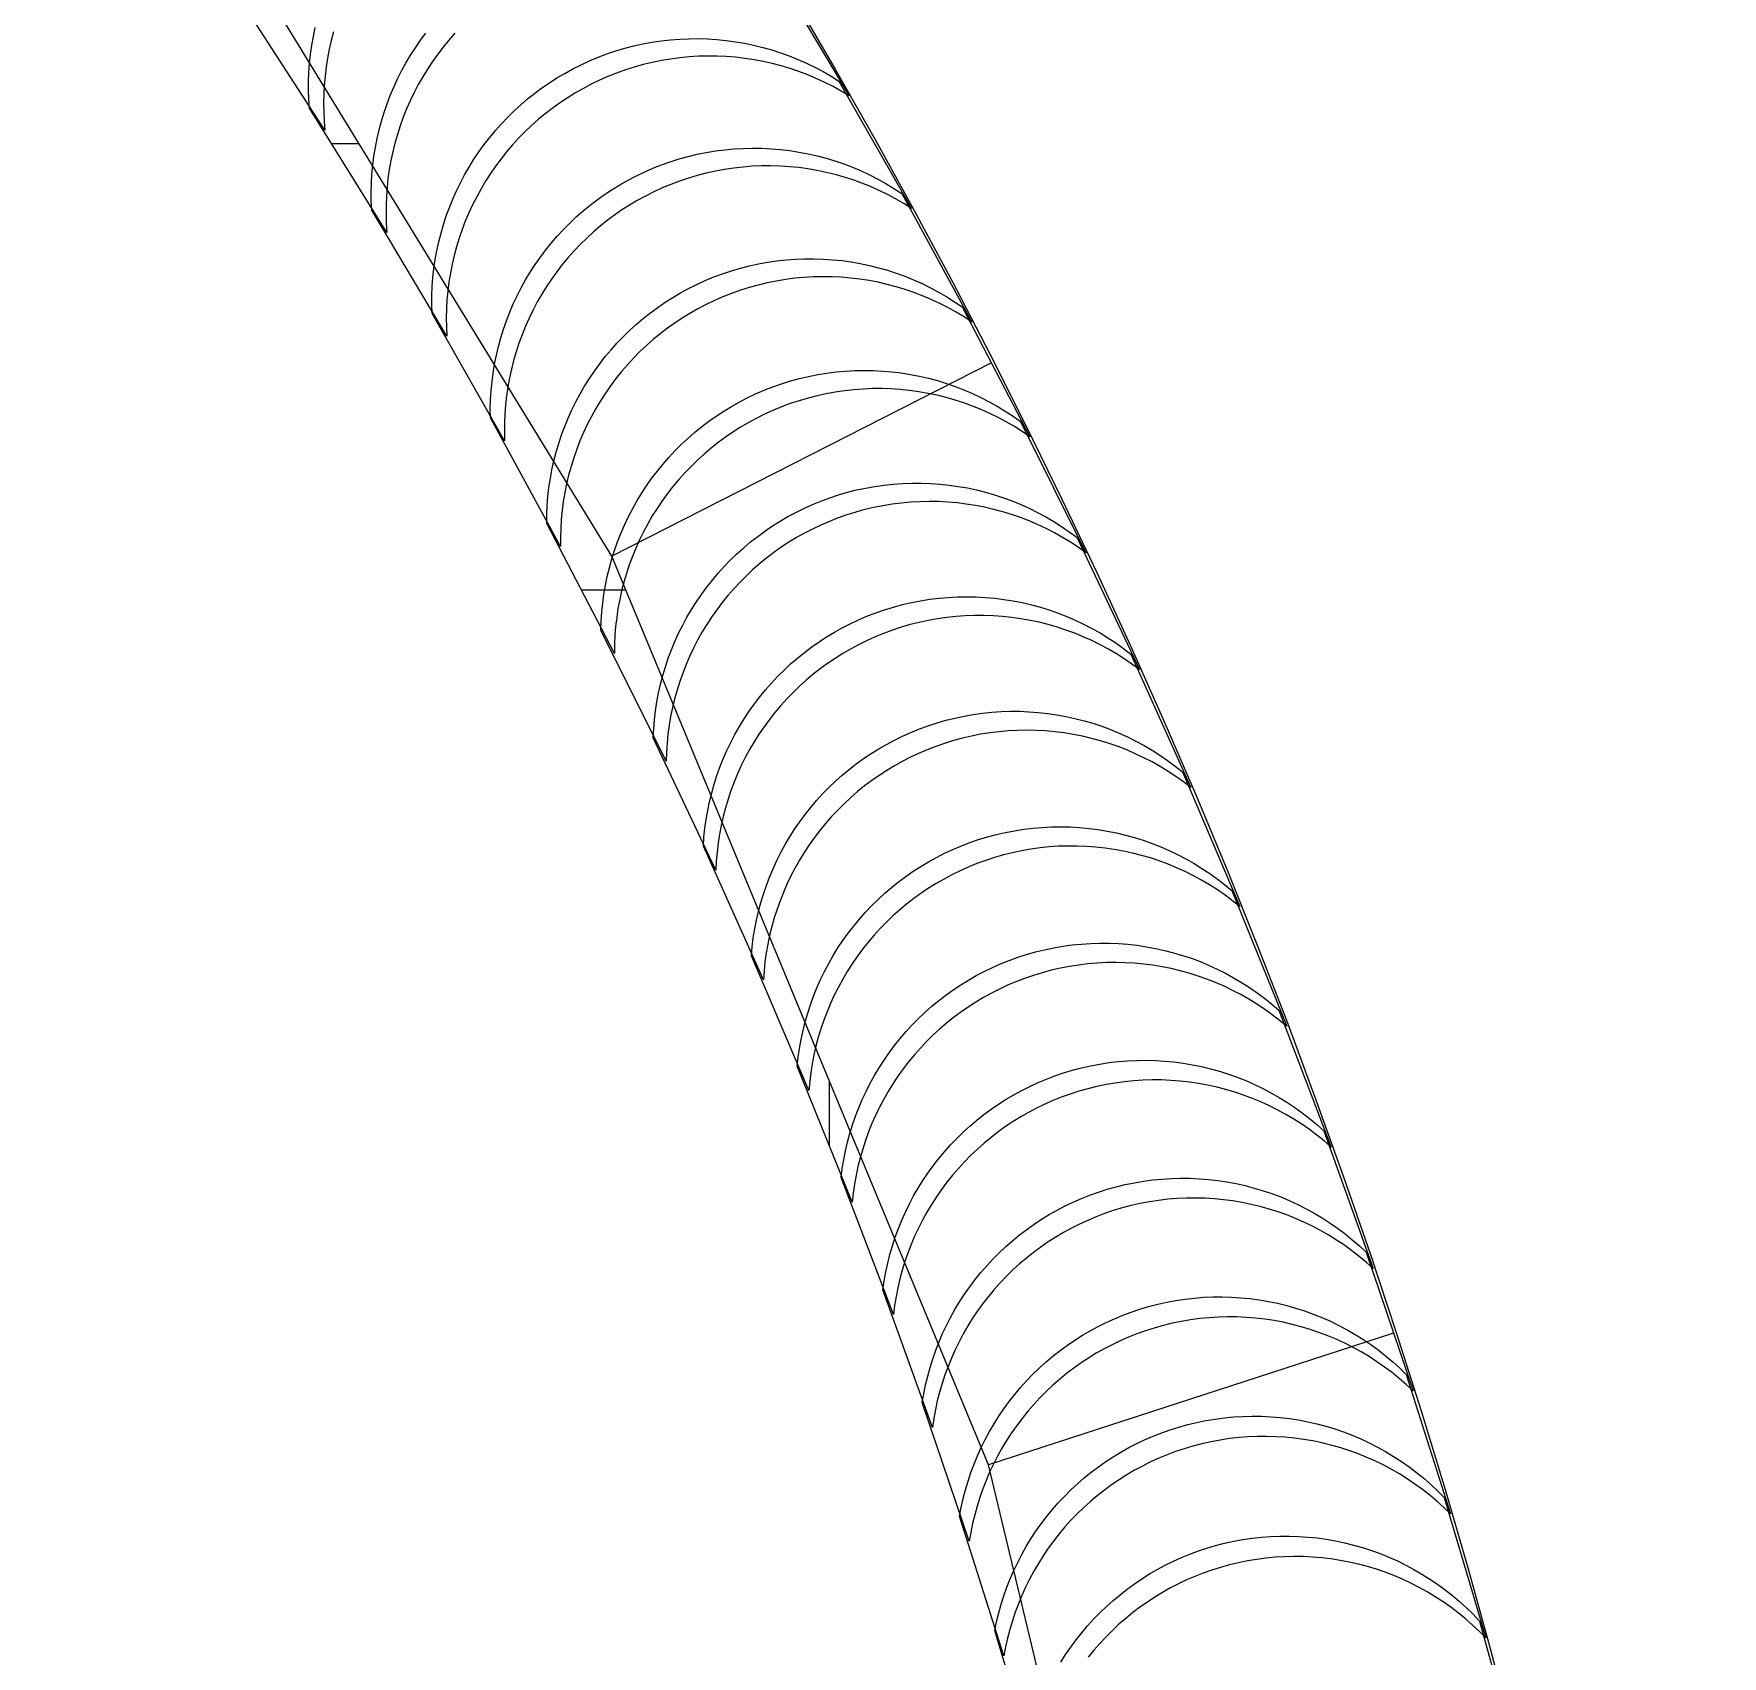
# Model space of a CAD drawing. Header units: metres. Extents: x -22.9 to 22.9, y -22.9 to 22.9.
# Drawn here: x 17.1 to 22.86, y 5.96 to 11.5 of the extents above; entities that cross this region are included whole.
import ezdxf

# ---------------------------------------------------------------- set-up
doc = ezdxf.new("R2010")
doc.units = ezdxf.units.M
for name, color, linetype in [('OBSERVED_CIRCULAR_SCAN', 3, 'Continuous'), ('SCAN_FOOTPRINTS', 5, 'Continuous'), ('TANK_BOUNDARY', 7, 'Continuous')]:
    doc.layers.add(name, color=color, linetype=linetype)

msp = doc.modelspace()

# ---------------------------------------------------------------- linework, layer by layer
at = {"layer": 'OBSERVED_CIRCULAR_SCAN'}
for p, q in [((19.0693, 9.7163), (17.3146, 12.5798)), ((18.111, 11.1252), (18.2059, 11.1252)), ((20.3645, 10.3762), (19.0693, 9.7163)), ((20.3545, 6.6136), (19.0693, 9.7163)), ((18.9642, 9.6012), (19.117, 9.6012)), ((19.812, 7.7025), (19.812, 7.9233)), ((21.7378, 7.063), (20.3545, 6.6136)), ((21.1385, 3.348), (20.3545, 6.6136))]:
    msp.add_line(p, q, dxfattribs=at)
at = {"layer": 'SCAN_FOOTPRINTS'}
for points in [[(19.6228, 11.7167), (19.8791, 11.2873), (19.8791, 11.2873), (19.8518, 11.3036), (19.8239, 11.319), (19.7956, 11.3333), (19.7667, 11.3467), (19.7374, 11.359), (19.7077, 11.3703), (19.6776, 11.3805), (19.6472, 11.3896), (19.6164, 11.3977), (19.5854, 11.4047), (19.5542, 11.4106), (19.5228, 11.4153), (19.4912, 11.419), (19.4595, 11.4215), (19.4277, 11.423), (19.396, 11.4233), (19.3642, 11.4224), (19.3325, 11.4205), (19.3008, 11.4174), (19.2693, 11.4132), (19.238, 11.408), (19.2068, 11.4016), (19.1759, 11.3941), (19.1453, 11.3855), (19.115, 11.3759), (19.0851, 11.3651), (19.0556, 11.3534), (19.0265, 11.3406), (18.9979, 11.3268), (18.9697, 11.3119), (18.9422, 11.2961), (18.916, 11.2799), (18.8904, 11.2628), (18.8654, 11.2448), (18.841, 11.226), (18.8173, 11.2063), (18.7943, 11.1859), (18.772, 11.1647), (18.7504, 11.1427), (18.7296, 11.12), (18.7096, 11.0966), (18.6904, 11.0725), (18.672, 11.0478), (18.6545, 11.0225), (18.6379, 10.9966), (18.6221, 10.9701), (18.6073, 10.9431), (18.5934, 10.9157), (18.5804, 10.8877), (18.5684, 10.8594), (18.5574, 10.8306), (18.5474, 10.8015), (18.5384, 10.772), (18.5304, 10.7423), (18.5234, 10.7123), (18.5175, 10.6821), (18.5126, 10.6517), (18.5087, 10.6211), (18.5059, 10.5905), (18.5041, 10.5597), (18.5034, 10.529), (18.5037, 10.4982), (18.5051, 10.4674), (18.2489, 10.8968), (18.2489, 10.8968), (18.2475, 10.9275), (18.2472, 10.9583), (18.2479, 10.9891), (18.2496, 11.0198), (18.2525, 11.0505), (18.2563, 11.0811), (18.2613, 11.1115), (18.2672, 11.1417), (18.2742, 11.1717), (18.2822, 11.2014), (18.2912, 11.2308), (18.3012, 11.26), (18.3122, 11.2887), (18.3242, 11.3171), (18.3372, 11.345), (18.3511, 11.3725), (18.3659, 11.3995), (18.3816, 11.4259), (18.3983, 11.4519), (18.4158, 11.4772), (18.4342, 11.5019)], [(18.1187, 11.5061), (18.1109, 11.4763), (18.104, 11.4463), (18.0982, 11.4161), (18.0934, 11.3856), (18.0897, 11.3551), (18.087, 11.3244), (18.0853, 11.2937), (18.0847, 11.2629), (18.0852, 11.2321), (18.0867, 11.2013), (18.0893, 11.1706), (17.8167, 11.5898)], [(18.5329, 11.5009), (18.5125, 11.4778), (18.4929, 11.454), (18.4742, 11.4296), (18.4563, 11.4045), (18.4393, 11.3789), (18.4231, 11.3527), (18.4079, 11.3259), (18.3936, 11.2986), (18.3802, 11.2709), (18.3678, 11.2427), (18.3564, 11.2141), (18.3459, 11.1851), (18.3365, 11.1558), (18.328, 11.1262), (18.3206, 11.0963), (18.3142, 11.0662), (18.3088, 11.0359), (18.3045, 11.0054), (18.3012, 10.9748), (18.299, 10.9441), (18.2978, 10.9133), (18.2977, 10.8825), (18.2986, 10.8517), (18.3006, 10.821), (18.0361, 11.2454), (18.0361, 11.2454), (18.0342, 11.2761), (18.0332, 11.3069), (18.0334, 11.3377), (18.0345, 11.3685), (18.0368, 11.3992), (18.0401, 11.4298), (18.0444, 11.4603), (18.0498, 11.4906), (18.0562, 11.5207)], [(20.5183, 5.5681), (20.3762, 6.0474), (20.3762, 6.0474), (20.3825, 6.0776), (20.3897, 6.1075), (20.3981, 6.1372), (20.4074, 6.1665), (20.4177, 6.1955), (20.429, 6.2242), (20.4413, 6.2524), (20.4545, 6.2802), (20.4687, 6.3075), (20.4838, 6.3344), (20.4998, 6.3607), (20.5167, 6.3864), (20.5345, 6.4116), (20.5531, 6.4361), (20.5726, 6.46), (20.5928, 6.4831), (20.6139, 6.5056), (20.6357, 6.5274), (20.6582, 6.5484), (20.6814, 6.5686), (20.7053, 6.588), (20.7299, 6.6066), (20.7551, 6.6243), (20.7808, 6.6411), (20.8072, 6.6571), (20.834, 6.6721), (20.8614, 6.6863), (20.8892, 6.6994), (20.9175, 6.7117), (20.9462, 6.7229), (20.9752, 6.7332), (21.0046, 6.7424), (21.0352, 6.7509), (21.0661, 6.7583), (21.0973, 6.7646), (21.1286, 6.7698), (21.1601, 6.7739), (21.1918, 6.7769), (21.2235, 6.7788), (21.2553, 6.7795), (21.2871, 6.7791), (21.3188, 6.7776), (21.3505, 6.775), (21.3821, 6.7713), (21.4135, 6.7664), (21.4447, 6.7605), (21.4757, 6.7534), (21.5064, 6.7453), (21.5368, 6.736), (21.5669, 6.7257), (21.5966, 6.7144), (21.6259, 6.702), (21.6547, 6.6886), (21.683, 6.6741), (21.7108, 6.6587), (21.738, 6.6423), (21.7647, 6.625), (21.7907, 6.6067), (21.816, 6.5875), (21.8407, 6.5675), (21.8646, 6.5466), (21.8878, 6.5248), (21.9102, 6.5022), (22.0523, 6.0229), (22.0523, 6.0229), (22.0299, 6.0454), (22.0067, 6.0672), (21.9828, 6.0881), (21.9582, 6.1082), (21.9328, 6.1273), (21.9068, 6.1456), (21.8802, 6.163), (21.8529, 6.1793), (21.8251, 6.1948), (21.7968, 6.2092), (21.768, 6.2226), (21.7387, 6.235), (21.709, 6.2464), (21.679, 6.2567), (21.6485, 6.2659), (21.6178, 6.274), (21.5868, 6.2811), (21.5556, 6.287), (21.5242, 6.2919), (21.4926, 6.2956), (21.461, 6.2983), (21.4292, 6.2998), (21.3974, 6.3002), (21.3656, 6.2994), (21.3339, 6.2975), (21.3023, 6.2946), (21.2707, 6.2905), (21.2394, 6.2853), (21.2082, 6.2789), (21.1773, 6.2715), (21.1467, 6.263), (21.1173, 6.2538), (21.0883, 6.2435), (21.0596, 6.2323), (21.0314, 6.2201), (21.0035, 6.2069), (20.9762, 6.1928), (20.9493, 6.1777), (20.923, 6.1618), (20.8972, 6.1449), (20.872, 6.1272), (20.8474, 6.1086), (20.8235, 6.0892), (20.8003, 6.069), (20.7778, 6.048), (20.756, 6.0263), (20.7349, 6.0038), (20.7147, 5.9806), (20.6952, 5.9567)], [(20.6017, 5.9396), (20.6182, 5.9656), (20.6356, 5.991), (20.6539, 6.0158), (20.673, 6.04), (20.6929, 6.0635), (20.7136, 6.0863), (20.735, 6.1084), (20.7573, 6.1297), (20.7802, 6.1503), (20.8038, 6.17), (20.8281, 6.189), (20.853, 6.2071), (20.8785, 6.2243), (20.9046, 6.2406), (20.9312, 6.2561), (20.9584, 6.2706), (20.986, 6.2842), (21.0141, 6.2969), (21.0426, 6.3085), (21.0715, 6.3192), (21.1007, 6.3289), (21.1302, 6.3376), (21.161, 6.3455), (21.1921, 6.3523), (21.2233, 6.358), (21.2548, 6.3626), (21.2864, 6.3661), (21.3181, 6.3685), (21.3498, 6.3698), (21.3816, 6.3699), (21.4134, 6.3689), (21.4451, 6.3668), (21.4767, 6.3635), (21.5082, 6.3592), (21.5395, 6.3537), (21.5706, 6.3472), (21.6015, 6.3395), (21.6321, 6.3308), (21.6623, 6.321), (21.6922, 6.3101), (21.7216, 6.2982), (21.7507, 6.2852), (21.7792, 6.2713), (21.8072, 6.2563), (21.8347, 6.2404), (21.8617, 6.2234), (21.888, 6.2056), (21.9136, 6.1868), (21.9386, 6.1672), (21.9628, 6.1466), (21.9864, 6.1252), (22.0091, 6.1031), (22.0311, 6.0801), (22.164, 5.5981)]]:
    msp.add_lwpolyline(points, dxfattribs=at)
for points in [[(18.4549, 10.5441), (18.4541, 10.5749), (18.4543, 10.6057), (18.4556, 10.6365), (18.458, 10.6672), (18.4614, 10.6978), (18.4659, 10.7282), (18.4714, 10.7585), (18.4779, 10.7886), (18.4855, 10.8185), (18.494, 10.8481), (18.5036, 10.8773), (18.5142, 10.9063), (18.5257, 10.9348), (18.5383, 10.9629), (18.5518, 10.9906), (18.5662, 11.0178), (18.5815, 11.0445), (18.5978, 11.0707), (18.6149, 11.0963), (18.6329, 11.1212), (18.6518, 11.1456), (18.6714, 11.1693), (18.6919, 11.1923), (18.7131, 11.2146), (18.7351, 11.2361), (18.7578, 11.2569), (18.7812, 11.2769), (18.8053, 11.2961), (18.83, 11.3145), (18.8554, 11.332), (18.8813, 11.3486), (18.9078, 11.3643), (18.9357, 11.3796), (18.9641, 11.3939), (18.9929, 11.4071), (19.0223, 11.4194), (19.052, 11.4306), (19.0822, 11.4407), (19.1126, 11.4498), (19.1434, 11.4577), (19.1744, 11.4646), (19.2057, 11.4704), (19.2371, 11.4751), (19.2687, 11.4787), (19.3004, 11.4811), (19.3322, 11.4825), (19.3639, 11.4827), (19.3957, 11.4818), (19.4274, 11.4797), (19.4591, 11.4766), (19.4906, 11.4723), (19.5219, 11.467), (19.553, 11.4605), (19.5839, 11.4529), (19.6145, 11.4442), (19.6447, 11.4345), (19.6746, 11.4237), (19.7041, 11.4119), (19.7332, 11.399), (19.7618, 11.3851), (19.7898, 11.3702), (19.8174, 11.3543), (19.8443, 11.3375), (20.0923, 10.9033), (20.0923, 10.9033), (20.0653, 10.9201), (20.0378, 10.936), (20.0097, 10.9509), (19.9811, 10.9648), (19.952, 10.9777), (19.9225, 10.9895), (19.8926, 11.0003), (19.8624, 11.01), (19.8318, 11.0187), (19.8009, 11.0263), (19.7698, 11.0327), (19.7385, 11.0381), (19.707, 11.0424), (19.6753, 11.0455), (19.6436, 11.0476), (19.6119, 11.0485), (19.5801, 11.0483), (19.5483, 11.0469), (19.5166, 11.0445), (19.485, 11.0409), (19.4536, 11.0362), (19.4223, 11.0304), (19.3913, 11.0235), (19.3605, 11.0156), (19.3301, 11.0065), (19.3, 10.9964), (19.2702, 10.9852), (19.2409, 10.9729), (19.212, 10.9597), (19.1836, 10.9454), (19.1557, 10.9301), (19.1292, 10.9144), (19.1033, 10.8978), (19.078, 10.8803), (19.0532, 10.8619), (19.0292, 10.8427), (19.0057, 10.8227), (18.983, 10.8019), (18.961, 10.7804), (18.9398, 10.7581), (18.9193, 10.7351), (18.8997, 10.7114), (18.8808, 10.687), (18.8628, 10.662), (18.8457, 10.6365), (18.8294, 10.6103), (18.8141, 10.5836), (18.7997, 10.5564), (18.7862, 10.5287), (18.7737, 10.5006), (18.7621, 10.472), (18.7515, 10.4431), (18.742, 10.4139), (18.7334, 10.3843), (18.7258, 10.3544), (18.7193, 10.3243), (18.7138, 10.294), (18.7093, 10.2636), (18.7059, 10.233), (18.7036, 10.2023), (18.7022, 10.1715), (18.702, 10.1407), (18.7028, 10.1099), (18.4549, 10.5441)], [(18.654, 10.1876), (18.6538, 10.2184), (18.6547, 10.2492), (18.6566, 10.2799), (18.6596, 10.3106), (18.6636, 10.3411), (18.6686, 10.3715), (18.6747, 10.4017), (18.6818, 10.4316), (18.6899, 10.4613), (18.699, 10.4907), (18.7092, 10.5198), (18.7203, 10.5485), (18.7324, 10.5768), (18.7455, 10.6047), (18.7595, 10.6321), (18.7744, 10.6591), (18.7903, 10.6855), (18.807, 10.7113), (18.8247, 10.7365), (18.8431, 10.7612), (18.8625, 10.7852), (18.8826, 10.8085), (18.9035, 10.8311), (18.9251, 10.853), (18.9475, 10.8741), (18.9706, 10.8945), (18.9944, 10.914), (19.0189, 10.9327), (19.044, 10.9506), (19.0696, 10.9676), (19.0959, 10.9837), (19.1226, 10.9989), (19.1508, 11.0137), (19.1795, 11.0274), (19.2086, 11.0401), (19.2382, 11.0518), (19.2681, 11.0624), (19.2985, 11.072), (19.3291, 11.0804), (19.36, 11.0878), (19.3912, 11.0941), (19.4225, 11.0993), (19.454, 11.1034), (19.4857, 11.1064), (19.5174, 11.1082), (19.5492, 11.1089), (19.581, 11.1085), (19.6127, 11.107), (19.6444, 11.1044), (19.676, 11.1006), (19.7074, 11.0957), (19.7386, 11.0898), (19.7696, 11.0827), (19.8003, 11.0745), (19.8307, 11.0653), (19.8608, 11.055), (19.8905, 11.0436), (19.9197, 11.0312), (19.9485, 11.0177), (19.9769, 11.0033), (20.0046, 10.9879), (20.0319, 10.9715), (20.0585, 10.9541), (20.298, 10.5152), (20.298, 10.5152), (20.2714, 10.5326), (20.2442, 10.549), (20.2164, 10.5644), (20.1881, 10.5788), (20.1593, 10.5923), (20.13, 10.6047), (20.1003, 10.6161), (20.0703, 10.6264), (20.0398, 10.6356), (20.0091, 10.6438), (19.9781, 10.6509), (19.9469, 10.6568), (19.9155, 10.6617), (19.8839, 10.6655), (19.8523, 10.6681), (19.8205, 10.6696), (19.7887, 10.67), (19.757, 10.6693), (19.7252, 10.6675), (19.6936, 10.6645), (19.662, 10.6604), (19.6307, 10.6552), (19.5995, 10.6489), (19.5686, 10.6415), (19.538, 10.6331), (19.5077, 10.6235), (19.4777, 10.6129), (19.4481, 10.6012), (19.419, 10.5885), (19.3903, 10.5748), (19.3622, 10.56), (19.3354, 10.5448), (19.3092, 10.5287), (19.2835, 10.5117), (19.2584, 10.4938), (19.234, 10.4751), (19.2102, 10.4556), (19.1871, 10.4352), (19.1647, 10.4141), (19.143, 10.3922), (19.1221, 10.3696), (19.102, 10.3463), (19.0827, 10.3223), (19.0642, 10.2977), (19.0466, 10.2724), (19.0298, 10.2466), (19.014, 10.2202), (18.999, 10.1932), (18.985, 10.1658), (18.972, 10.1379), (18.9598, 10.1096), (18.9487, 10.0809), (18.9386, 10.0518), (18.9294, 10.0224), (18.9213, 9.9927), (18.9142, 9.9628), (18.9081, 9.9326), (18.9031, 9.9022), (18.8991, 9.8717), (18.8961, 9.841), (18.8942, 9.8103), (18.8934, 9.7795), (18.8936, 9.7487), (18.654, 10.1876)], [(18.8463, 9.8273), (18.8467, 9.8581), (18.8482, 9.8889), (18.8507, 9.9196), (18.8542, 9.9501), (18.8588, 9.9806), (18.8644, 10.0109), (18.8711, 10.0409), (18.8788, 10.0708), (18.8875, 10.1003), (18.8972, 10.1295), (18.9079, 10.1584), (18.9195, 10.1869), (18.9322, 10.215), (18.9458, 10.2426), (18.9603, 10.2697), (18.9758, 10.2964), (18.9921, 10.3225), (19.0094, 10.348), (19.0275, 10.3729), (19.0464, 10.3972), (19.0662, 10.4208), (19.0868, 10.4437), (19.1081, 10.4659), (19.1302, 10.4874), (19.153, 10.508), (19.1765, 10.528), (19.2006, 10.547), (19.2254, 10.5653), (19.2508, 10.5827), (19.2768, 10.5992), (19.3034, 10.6148), (19.3304, 10.6295), (19.3589, 10.6437), (19.3878, 10.6569), (19.4172, 10.669), (19.447, 10.6801), (19.4771, 10.6901), (19.5076, 10.6991), (19.5384, 10.707), (19.5695, 10.7138), (19.6007, 10.7195), (19.6322, 10.7241), (19.6638, 10.7276), (19.6955, 10.7299), (19.7272, 10.7311), (19.759, 10.7313), (19.7908, 10.7303), (19.8225, 10.7281), (19.8541, 10.7249), (19.8856, 10.7205), (19.9169, 10.715), (19.948, 10.7085), (19.9789, 10.7008), (20.0094, 10.692), (20.0397, 10.6822), (20.0695, 10.6713), (20.099, 10.6594), (20.128, 10.6464), (20.1566, 10.6324), (20.1846, 10.6174), (20.2121, 10.6015), (20.239, 10.5845), (20.2653, 10.5667), (20.4963, 10.1233), (20.4963, 10.1233), (20.47, 10.1411), (20.4431, 10.1581), (20.4156, 10.174), (20.3876, 10.189), (20.3591, 10.203), (20.33, 10.216), (20.3006, 10.2279), (20.2707, 10.2388), (20.2405, 10.2486), (20.2099, 10.2574), (20.1791, 10.265), (20.148, 10.2716), (20.1167, 10.2771), (20.0852, 10.2815), (20.0536, 10.2847), (20.0219, 10.2868), (19.9901, 10.2878), (19.9583, 10.2877), (19.9265, 10.2865), (19.8948, 10.2841), (19.8632, 10.2807), (19.8318, 10.2761), (19.8005, 10.2704), (19.7695, 10.2636), (19.7387, 10.2557), (19.7082, 10.2467), (19.678, 10.2367), (19.6482, 10.2256), (19.6189, 10.2134), (19.5899, 10.2003), (19.5615, 10.1861), (19.5344, 10.1714), (19.5079, 10.1558), (19.4819, 10.1393), (19.4565, 10.1219), (19.4317, 10.1036), (19.4075, 10.0845), (19.384, 10.0646), (19.3612, 10.0439), (19.3391, 10.0225), (19.3178, 10.0003), (19.2972, 9.9774), (19.2775, 9.9537), (19.2585, 9.9295), (19.2404, 9.9046), (19.2232, 9.879), (19.2068, 9.853), (19.1914, 9.8263), (19.1768, 9.7992), (19.1632, 9.7715), (19.1506, 9.7435), (19.1389, 9.715), (19.1282, 9.6861), (19.1185, 9.6569), (19.1098, 9.6273), (19.1021, 9.5975), (19.0955, 9.5675), (19.0898, 9.5372), (19.0853, 9.5067), (19.0817, 9.4761), (19.0792, 9.4455), (19.0778, 9.4147), (19.0774, 9.3839), (18.8463, 9.8273)], [(19.0317, 9.4634), (19.0327, 9.4942), (19.0347, 9.5249), (19.0378, 9.5555), (19.0419, 9.5861), (19.0471, 9.6164), (19.0533, 9.6466), (19.0605, 9.6765), (19.0688, 9.7062), (19.078, 9.7355), (19.0883, 9.7646), (19.0995, 9.7932), (19.1118, 9.8215), (19.125, 9.8493), (19.1391, 9.8767), (19.1541, 9.9035), (19.1701, 9.9299), (19.187, 9.9556), (19.2047, 9.9808), (19.2233, 10.0054), (19.2427, 10.0293), (19.2629, 10.0525), (19.2839, 10.075), (19.3056, 10.0968), (19.3281, 10.1179), (19.3513, 10.1381), (19.3752, 10.1576), (19.3997, 10.1762), (19.4249, 10.194), (19.4506, 10.2108), (19.4769, 10.2269), (19.5038, 10.242), (19.5311, 10.2561), (19.5598, 10.2698), (19.589, 10.2824), (19.6186, 10.294), (19.6486, 10.3045), (19.6789, 10.314), (19.7096, 10.3223), (19.7405, 10.3296), (19.7717, 10.3358), (19.8031, 10.3409), (19.8346, 10.3449), (19.8663, 10.3478), (19.898, 10.3495), (19.9298, 10.3501), (19.9616, 10.3496), (19.9933, 10.348), (20.025, 10.3453), (20.0565, 10.3414), (20.0879, 10.3365), (20.1191, 10.3304), (20.1501, 10.3232), (20.1808, 10.315), (20.2112, 10.3056), (20.2412, 10.2952), (20.2709, 10.2837), (20.3001, 10.2712), (20.3288, 10.2577), (20.3571, 10.2432), (20.3849, 10.2277), (20.412, 10.2112), (20.4386, 10.1937), (20.4645, 10.1754), (20.687, 9.7276), (20.687, 9.7276), (20.6611, 9.746), (20.6345, 9.7634), (20.6073, 9.7799), (20.5796, 9.7954), (20.5513, 9.8099), (20.5226, 9.8235), (20.4933, 9.836), (20.4637, 9.8474), (20.4337, 9.8578), (20.4033, 9.8672), (20.3726, 9.8754), (20.3416, 9.8826), (20.3104, 9.8887), (20.279, 9.8937), (20.2475, 9.8975), (20.2158, 9.9003), (20.1841, 9.9019), (20.1523, 9.9024), (20.1205, 9.9017), (20.0888, 9.9), (20.0571, 9.8971), (20.0256, 9.8932), (19.9942, 9.8881), (19.963, 9.8819), (19.9321, 9.8746), (19.9014, 9.8662), (19.8711, 9.8567), (19.8411, 9.8462), (19.8115, 9.8346), (19.7823, 9.822), (19.7536, 9.8084), (19.7263, 9.7942), (19.6994, 9.7791), (19.6731, 9.7631), (19.6474, 9.7462), (19.6222, 9.7284), (19.5977, 9.7098), (19.5738, 9.6903), (19.5506, 9.6701), (19.5281, 9.6491), (19.5064, 9.6273), (19.4854, 9.6047), (19.4652, 9.5815), (19.4458, 9.5576), (19.4272, 9.5331), (19.4094, 9.5079), (19.3926, 9.4821), (19.3766, 9.4558), (19.3616, 9.4289), (19.3474, 9.4016), (19.3343, 9.3737), (19.322, 9.3455), (19.3108, 9.3168), (19.3005, 9.2878), (19.2913, 9.2584), (19.283, 9.2287), (19.2758, 9.1988), (19.2696, 9.1686), (19.2644, 9.1383), (19.2603, 9.1078), (19.2572, 9.0771), (19.2552, 9.0464), (19.2542, 9.0156), (19.0317, 9.4634)], [(19.21, 9.096), (19.2116, 9.1267), (19.2142, 9.1574), (19.2179, 9.188), (19.2226, 9.2184), (19.2283, 9.2487), (19.2351, 9.2787), (19.2429, 9.3085), (19.2517, 9.338), (19.2616, 9.3672), (19.2724, 9.396), (19.2842, 9.4245), (19.2969, 9.4525), (19.3107, 9.48), (19.3253, 9.5071), (19.3409, 9.5337), (19.3574, 9.5597), (19.3747, 9.5852), (19.3929, 9.61), (19.412, 9.6342), (19.4318, 9.6577), (19.4525, 9.6806), (19.4739, 9.7027), (19.4961, 9.724), (19.519, 9.7446), (19.5425, 9.7644), (19.5668, 9.7834), (19.5917, 9.8016), (19.6172, 9.8189), (19.6432, 9.8353), (19.6698, 9.8508), (19.6969, 9.8653), (19.7246, 9.879), (19.7535, 9.8921), (19.7829, 9.9041), (19.8128, 9.9151), (19.8429, 9.9251), (19.8735, 9.9339), (19.9043, 9.9417), (19.9354, 9.9484), (19.9666, 9.954), (19.9981, 9.9585), (20.0297, 9.9619), (20.0614, 9.9642), (20.0932, 9.9653), (20.125, 9.9653), (20.1567, 9.9642), (20.1884, 9.962), (20.2201, 9.9586), (20.2515, 9.9542), (20.2828, 9.9486), (20.3139, 9.9419), (20.3447, 9.9342), (20.3753, 9.9253), (20.4055, 9.9154), (20.4353, 9.9044), (20.4647, 9.8924), (20.4937, 9.8793), (20.5222, 9.8652), (20.5502, 9.8502), (20.5776, 9.8341), (20.6045, 9.8171), (20.6307, 9.7992), (20.6563, 9.7803), (20.8701, 9.3283), (20.8701, 9.3283), (20.8445, 9.3472), (20.8183, 9.3651), (20.7914, 9.3822), (20.764, 9.3982), (20.736, 9.4133), (20.7075, 9.4274), (20.6785, 9.4404), (20.6491, 9.4524), (20.6193, 9.4634), (20.5891, 9.4733), (20.5586, 9.4822), (20.5277, 9.49), (20.4967, 9.4966), (20.4654, 9.5022), (20.4339, 9.5067), (20.4023, 9.51), (20.3706, 9.5122), (20.3388, 9.5133), (20.307, 9.5133), (20.2753, 9.5122), (20.2436, 9.5099), (20.212, 9.5066), (20.1805, 9.5021), (20.1492, 9.4965), (20.1181, 9.4898), (20.0873, 9.482), (20.0568, 9.4731), (20.0266, 9.4632), (19.9968, 9.4522), (19.9674, 9.4401), (19.9384, 9.427), (19.9108, 9.4134), (19.8837, 9.3988), (19.8571, 9.3833), (19.831, 9.3669), (19.8055, 9.3496), (19.7806, 9.3315), (19.7564, 9.3125), (19.7328, 9.2927), (19.7099, 9.2721), (19.6878, 9.2507), (19.6663, 9.2286), (19.6457, 9.2058), (19.6258, 9.1822), (19.6068, 9.158), (19.5885, 9.1332), (19.5712, 9.1078), (19.5547, 9.0817), (19.5392, 9.0552), (19.5245, 9.0281), (19.5108, 9.0005), (19.498, 8.9725), (19.4862, 8.9441), (19.4754, 8.9152), (19.4656, 8.886), (19.4568, 8.8565), (19.449, 8.8268), (19.4422, 8.7967), (19.4364, 8.7665), (19.4317, 8.736), (19.428, 8.7055), (19.4254, 8.6748), (19.4238, 8.644), (19.21, 9.096)], [(19.3812, 8.7252), (19.3834, 8.7559), (19.3866, 8.7866), (19.3908, 8.8171), (19.3961, 8.8474), (19.4025, 8.8775), (19.4098, 8.9074), (19.4182, 8.9371), (19.4276, 8.9664), (19.438, 8.9954), (19.4494, 9.024), (19.4617, 9.0522), (19.475, 9.08), (19.4892, 9.1073), (19.5044, 9.1341), (19.5205, 9.1603), (19.5375, 9.186), (19.5553, 9.2111), (19.574, 9.2356), (19.5935, 9.2594), (19.6138, 9.2826), (19.6349, 9.305), (19.6567, 9.3267), (19.6793, 9.3477), (19.7026, 9.3678), (19.7265, 9.3872), (19.7512, 9.4057), (19.7764, 9.4233), (19.8022, 9.4401), (19.8286, 9.456), (19.8555, 9.471), (19.8829, 9.4851), (19.9107, 9.4982), (19.9399, 9.5107), (19.9696, 9.5222), (19.9996, 9.5326), (20.03, 9.542), (20.0607, 9.5503), (20.0916, 9.5575), (20.1228, 9.5636), (20.1542, 9.5686), (20.1858, 9.5725), (20.2174, 9.5752), (20.2492, 9.5769), (20.2809, 9.5774), (20.3127, 9.5768), (20.3445, 9.5751), (20.3761, 9.5722), (20.4077, 9.5683), (20.439, 9.5632), (20.4702, 9.5571), (20.5012, 9.5498), (20.5318, 9.5414), (20.5622, 9.532), (20.5922, 9.5215), (20.6218, 9.5099), (20.651, 9.4973), (20.6797, 9.4837), (20.7079, 9.4691), (20.7356, 9.4535), (20.7628, 9.4369), (20.7893, 9.4194), (20.8152, 9.401), (20.8404, 9.3816), (21.0455, 8.9256), (21.0455, 8.9256), (21.0203, 8.945), (20.9944, 8.9634), (20.9679, 8.9809), (20.9408, 8.9975), (20.9131, 9.0131), (20.8848, 9.0277), (20.8561, 9.0414), (20.8269, 9.054), (20.7973, 9.0655), (20.7673, 9.076), (20.737, 9.0854), (20.7063, 9.0938), (20.6753, 9.1011), (20.6442, 9.1072), (20.6128, 9.1123), (20.5812, 9.1163), (20.5496, 9.1191), (20.5178, 9.1208), (20.4861, 9.1214), (20.4543, 9.1209), (20.4225, 9.1192), (20.3909, 9.1165), (20.3593, 9.1126), (20.3279, 9.1076), (20.2967, 9.1015), (20.2658, 9.0943), (20.2351, 9.086), (20.2047, 9.0766), (20.1747, 9.0662), (20.1451, 9.0547), (20.1158, 9.0422), (20.088, 9.0291), (20.0606, 9.015), (20.0337, 9), (20.0073, 8.9841), (19.9815, 8.9673), (19.9563, 8.9497), (19.9317, 8.9312), (19.9077, 8.9118), (19.8844, 8.8917), (19.8619, 8.8707), (19.84, 8.849), (19.8189, 8.8266), (19.7986, 8.8035), (19.7791, 8.7796), (19.7604, 8.7551), (19.7426, 8.73), (19.7256, 8.7043), (19.7095, 8.6781), (19.6944, 8.6513), (19.6801, 8.624), (19.6668, 8.5962), (19.6545, 8.568), (19.6431, 8.5394), (19.6327, 8.5104), (19.6233, 8.4811), (19.615, 8.4514), (19.6076, 8.4215), (19.6013, 8.3914), (19.596, 8.3611), (19.5917, 8.3306), (19.5885, 8.2999), (19.5863, 8.2692), (19.3812, 8.7252)], [(19.5453, 8.3512), (19.548, 8.3819), (19.5518, 8.4125), (19.5567, 8.4429), (19.5625, 8.4731), (19.5695, 8.5031), (19.5774, 8.5329), (19.5863, 8.5623), (19.5963, 8.5915), (19.6072, 8.6202), (19.6191, 8.6486), (19.632, 8.6766), (19.6459, 8.7041), (19.6606, 8.7311), (19.6763, 8.7576), (19.6929, 8.7836), (19.7103, 8.809), (19.7287, 8.8337), (19.7478, 8.8578), (19.7678, 8.8813), (19.7885, 8.904), (19.81, 8.926), (19.8323, 8.9473), (19.8553, 8.9678), (19.8789, 8.9875), (19.9033, 9.0064), (19.9282, 9.0244), (19.9538, 9.0416), (19.9799, 9.0579), (20.0066, 9.0733), (20.0338, 9.0878), (20.0614, 9.1013), (20.0895, 9.1139), (20.119, 9.1258), (20.1488, 9.1367), (20.1791, 9.1466), (20.2096, 9.1554), (20.2405, 9.1631), (20.2715, 9.1697), (20.3028, 9.1752), (20.3343, 9.1796), (20.3659, 9.1829), (20.3977, 9.185), (20.4294, 9.186), (20.4612, 9.186), (20.493, 9.1848), (20.5247, 9.1824), (20.5563, 9.179), (20.5877, 9.1744), (20.619, 9.1688), (20.6501, 9.162), (20.6809, 9.1541), (20.7114, 9.1452), (20.7415, 9.1352), (20.7713, 9.1241), (20.8007, 9.112), (20.8297, 9.0988), (20.8581, 9.0847), (20.8861, 9.0695), (20.9134, 9.0534), (20.9402, 9.0363), (20.9664, 9.0182), (20.9919, 8.9993), (21.0168, 8.9795), (21.2131, 8.5196), (21.2131, 8.5196), (21.1883, 8.5394), (21.1627, 8.5584), (21.1366, 8.5764), (21.1098, 8.5935), (21.0824, 8.6097), (21.0544, 8.6248), (21.026, 8.639), (20.997, 8.6521), (20.9677, 8.6642), (20.9379, 8.6753), (20.9077, 8.6853), (20.8772, 8.6943), (20.8464, 8.7021), (20.8153, 8.7089), (20.7841, 8.7146), (20.7526, 8.7191), (20.721, 8.7226), (20.6893, 8.7249), (20.6575, 8.7261), (20.6258, 8.7262), (20.594, 8.7252), (20.5623, 8.723), (20.5307, 8.7197), (20.4992, 8.7153), (20.4679, 8.7098), (20.4368, 8.7032), (20.4059, 8.6955), (20.3754, 8.6868), (20.3452, 8.6769), (20.3153, 8.666), (20.2859, 8.654), (20.2578, 8.6415), (20.2301, 8.6279), (20.2029, 8.6135), (20.1762, 8.5981), (20.1501, 8.5818), (20.1245, 8.5646), (20.0996, 8.5466), (20.0753, 8.5277), (20.0516, 8.508), (20.0286, 8.4875), (20.0064, 8.4662), (19.9848, 8.4442), (19.9641, 8.4214), (19.9441, 8.398), (19.925, 8.3739), (19.9067, 8.3491), (19.8892, 8.3237), (19.8726, 8.2978), (19.8569, 8.2713), (19.8422, 8.2443), (19.8284, 8.2168), (19.8155, 8.1888), (19.8036, 8.1604), (19.7926, 8.1316), (19.7827, 8.1025), (19.7737, 8.073), (19.7658, 8.0433), (19.7589, 8.0132), (19.753, 7.983), (19.7482, 7.9526), (19.7444, 7.9221), (19.7416, 7.8914), (19.5453, 8.3512)], [(19.7021, 7.9742), (19.7055, 8.0048), (19.7099, 8.0352), (19.7153, 8.0656), (19.7217, 8.0957), (19.7292, 8.1255), (19.7377, 8.1551), (19.7472, 8.1844), (19.7577, 8.2134), (19.7692, 8.2419), (19.7817, 8.2701), (19.7951, 8.2978), (19.8095, 8.325), (19.8248, 8.3518), (19.8409, 8.378), (19.858, 8.4036), (19.876, 8.4286), (19.8947, 8.453), (19.9143, 8.4768), (19.9348, 8.4998), (19.9559, 8.5222), (19.9779, 8.5438), (20.0006, 8.5646), (20.0239, 8.5847), (20.048, 8.6039), (20.0726, 8.6223), (20.0979, 8.6399), (20.1238, 8.6566), (20.1503, 8.6724), (20.1772, 8.6872), (20.2047, 8.7012), (20.2326, 8.7142), (20.2609, 8.7262), (20.2906, 8.7376), (20.3207, 8.7479), (20.3511, 8.7572), (20.3818, 8.7654), (20.4128, 8.7725), (20.444, 8.7785), (20.4754, 8.7834), (20.5069, 8.7872), (20.5386, 8.7899), (20.5704, 8.7914), (20.6022, 8.7918), (20.6339, 8.7911), (20.6657, 8.7893), (20.6973, 8.7864), (20.7288, 8.7823), (20.7602, 8.7772), (20.7914, 8.7709), (20.8223, 8.7635), (20.8529, 8.7551), (20.8833, 8.7456), (20.9132, 8.735), (20.9428, 8.7233), (20.9719, 8.7106), (21.0006, 8.6969), (21.0288, 8.6822), (21.0565, 8.6665), (21.0835, 8.6499), (21.11, 8.6323), (21.1358, 8.6137), (21.161, 8.5943), (21.1854, 8.574), (21.3729, 8.1105), (21.3729, 8.1105), (21.3484, 8.1308), (21.3233, 8.1502), (21.2974, 8.1687), (21.271, 8.1863), (21.2439, 8.203), (21.2163, 8.2187), (21.1881, 8.2334), (21.1594, 8.2471), (21.1303, 8.2598), (21.1007, 8.2714), (21.0707, 8.282), (21.0404, 8.2916), (21.0097, 8.3), (20.9788, 8.3074), (20.9477, 8.3136), (20.9163, 8.3188), (20.8848, 8.3228), (20.8531, 8.3258), (20.8214, 8.3276), (20.7896, 8.3283), (20.7578, 8.3279), (20.7261, 8.3263), (20.6944, 8.3237), (20.6628, 8.3199), (20.6314, 8.315), (20.6002, 8.309), (20.5692, 8.3019), (20.5385, 8.2937), (20.5081, 8.2844), (20.4781, 8.2741), (20.4484, 8.2627), (20.42, 8.2506), (20.3921, 8.2376), (20.3647, 8.2237), (20.3377, 8.2088), (20.3113, 8.193), (20.2854, 8.1764), (20.2601, 8.1588), (20.2354, 8.1404), (20.2114, 8.1211), (20.188, 8.1011), (20.1653, 8.0802), (20.1434, 8.0586), (20.1222, 8.0363), (20.1018, 8.0132), (20.0822, 7.9895), (20.0634, 7.9651), (20.0455, 7.9401), (20.0284, 7.9144), (20.0122, 7.8882), (19.9969, 7.8615), (19.9826, 7.8343), (19.9691, 7.8066), (19.9567, 7.7784), (19.9452, 7.7498), (19.9347, 7.7209), (19.9252, 7.6916), (19.9167, 7.662), (19.9092, 7.6321), (19.9027, 7.602), (19.8973, 7.5717), (19.8929, 7.5412), (19.8896, 7.5106), (19.7021, 7.9742)], [(19.8517, 7.5941), (19.8556, 7.6247), (19.8606, 7.6551), (19.8666, 7.6853), (19.8736, 7.7152), (19.8817, 7.745), (19.8908, 7.7744), (19.9008, 7.8035), (19.9119, 7.8322), (19.9239, 7.8606), (19.9369, 7.8885), (19.9509, 7.9159), (19.9658, 7.9429), (19.9816, 7.9693), (19.9982, 7.9952), (20.0158, 8.0205), (20.0342, 8.0452), (20.0535, 8.0692), (20.0735, 8.0926), (20.0944, 8.1152), (20.116, 8.1372), (20.1384, 8.1584), (20.1614, 8.1788), (20.1852, 8.1984), (20.2096, 8.2171), (20.2346, 8.2351), (20.2602, 8.2521), (20.2864, 8.2683), (20.3132, 8.2836), (20.3404, 8.298), (20.3681, 8.3114), (20.3963, 8.3238), (20.4249, 8.3353), (20.4547, 8.3461), (20.485, 8.3559), (20.5156, 8.3646), (20.5464, 8.3722), (20.5776, 8.3787), (20.6089, 8.3841), (20.6404, 8.3884), (20.672, 8.3916), (20.7037, 8.3936), (20.7355, 8.3946), (20.7673, 8.3944), (20.799, 8.3931), (20.8307, 8.3906), (20.8623, 8.3871), (20.8938, 8.3824), (20.925, 8.3767), (20.9561, 8.3698), (20.9868, 8.3618), (21.0173, 8.3528), (21.0474, 8.3427), (21.0772, 8.3315), (21.1065, 8.3193), (21.1354, 8.3061), (21.1639, 8.2918), (21.1917, 8.2766), (21.2191, 8.2604), (21.2458, 8.2432), (21.2719, 8.2251), (21.2974, 8.2061), (21.3222, 8.1861), (21.3463, 8.1654), (21.5248, 7.6983), (21.5248, 7.6983), (21.5007, 7.7191), (21.4759, 7.739), (21.4505, 7.758), (21.4243, 7.7761), (21.3976, 7.7933), (21.3703, 7.8095), (21.3424, 7.8248), (21.314, 7.839), (21.2851, 7.8523), (21.2557, 7.8645), (21.2259, 7.8757), (21.1958, 7.8858), (21.1653, 7.8948), (21.1346, 7.9028), (21.1035, 7.9096), (21.0723, 7.9154), (21.0408, 7.92), (21.0092, 7.9236), (20.9775, 7.926), (20.9458, 7.9273), (20.914, 7.9275), (20.8822, 7.9266), (20.8505, 7.9245), (20.8189, 7.9213), (20.7874, 7.917), (20.7561, 7.9116), (20.7249, 7.9051), (20.6941, 7.8975), (20.6635, 7.8888), (20.6333, 7.8791), (20.6034, 7.8683), (20.5748, 7.8568), (20.5466, 7.8443), (20.5189, 7.8309), (20.4917, 7.8166), (20.4649, 7.8013), (20.4387, 7.7851), (20.4131, 7.768), (20.3881, 7.7501), (20.3637, 7.7313), (20.3399, 7.7117), (20.3169, 7.6913), (20.2945, 7.6701), (20.2729, 7.6482), (20.2521, 7.6255), (20.232, 7.6022), (20.2127, 7.5781), (20.1943, 7.5535), (20.1768, 7.5282), (20.1601, 7.5023), (20.1443, 7.4759), (20.1294, 7.4489), (20.1155, 7.4214), (20.1025, 7.3935), (20.0904, 7.3652), (20.0794, 7.3364), (20.0693, 7.3073), (20.0602, 7.2779), (20.0522, 7.2482), (20.0451, 7.2182), (20.0391, 7.188), (20.0341, 7.1576), (20.0302, 7.1271), (19.8517, 7.5941)], [(19.9939, 7.2113), (19.9985, 7.2418), (20.004, 7.2721), (20.0106, 7.3021), (20.0182, 7.332), (20.0268, 7.3615), (20.0365, 7.3908), (20.0471, 7.4197), (20.0587, 7.4482), (20.0713, 7.4763), (20.0848, 7.504), (20.0993, 7.5312), (20.1147, 7.5578), (20.131, 7.5839), (20.1482, 7.6095), (20.1662, 7.6345), (20.1851, 7.6588), (20.2048, 7.6824), (20.2253, 7.7054), (20.2466, 7.7277), (20.2686, 7.7492), (20.2914, 7.7699), (20.3148, 7.7899), (20.339, 7.809), (20.3637, 7.8273), (20.3891, 7.8448), (20.415, 7.8614), (20.4415, 7.877), (20.4686, 7.8918), (20.4961, 7.9056), (20.5241, 7.9185), (20.5525, 7.9304), (20.5812, 7.9413), (20.6113, 7.9516), (20.6418, 7.9608), (20.6725, 7.9689), (20.7035, 7.9759), (20.7347, 7.9818), (20.7662, 7.9866), (20.7977, 7.9903), (20.8294, 7.9928), (20.8612, 7.9943), (20.8929, 7.9946), (20.9247, 7.9938), (20.9565, 7.9919), (20.9881, 7.9889), (21.0196, 7.9847), (21.051, 7.9794), (21.0821, 7.9731), (21.113, 7.9656), (21.1436, 7.9571), (21.1739, 7.9475), (21.2038, 7.9368), (21.2334, 7.925), (21.2625, 7.9123), (21.2911, 7.8985), (21.3193, 7.8837), (21.3469, 7.8679), (21.3739, 7.8511), (21.4003, 7.8335), (21.4261, 7.8148), (21.4511, 7.7953), (21.4755, 7.775), (21.4992, 7.7537), (21.6687, 7.2833), (21.6687, 7.2833), (21.645, 7.3046), (21.6207, 7.325), (21.5956, 7.3445), (21.5698, 7.3631), (21.5434, 7.3808), (21.5164, 7.3975), (21.4888, 7.4133), (21.4606, 7.4281), (21.432, 7.4419), (21.4029, 7.4546), (21.3733, 7.4664), (21.3434, 7.4771), (21.3131, 7.4867), (21.2825, 7.4952), (21.2516, 7.5027), (21.2205, 7.5091), (21.1891, 7.5143), (21.1576, 7.5185), (21.126, 7.5215), (21.0942, 7.5234), (21.0625, 7.5242), (21.0307, 7.5239), (20.9989, 7.5224), (20.9672, 7.5199), (20.9357, 7.5162), (20.9042, 7.5114), (20.873, 7.5055), (20.842, 7.4985), (20.8113, 7.4904), (20.7808, 7.4812), (20.7507, 7.4709), (20.722, 7.46), (20.6936, 7.4481), (20.6656, 7.4352), (20.6381, 7.4214), (20.611, 7.4066), (20.5845, 7.391), (20.5586, 7.3744), (20.5332, 7.3569), (20.5085, 7.3386), (20.4843, 7.3195), (20.4609, 7.2995), (20.4381, 7.2788), (20.4161, 7.2573), (20.3948, 7.235), (20.3743, 7.212), (20.3546, 7.1884), (20.3357, 7.1641), (20.3177, 7.1391), (20.3005, 7.1136), (20.2842, 7.0874), (20.2688, 7.0608), (20.2543, 7.0336), (20.2408, 7.0059), (20.2282, 6.9778), (20.2166, 6.9493), (20.206, 6.9204), (20.1963, 6.8911), (20.1877, 6.8616), (20.1801, 6.8318), (20.1735, 6.8017), (20.168, 6.7714), (20.1634, 6.7409), (19.9939, 7.2113)], [(20.1288, 6.8258), (20.1339, 6.8562), (20.14, 6.8864), (20.1472, 6.9163), (20.1554, 6.946), (20.1646, 6.9754), (20.1748, 7.0045), (20.186, 7.0331), (20.1981, 7.0614), (20.2112, 7.0893), (20.2253, 7.1167), (20.2403, 7.1436), (20.2562, 7.17), (20.273, 7.1958), (20.2907, 7.221), (20.3092, 7.2456), (20.3285, 7.2695), (20.3487, 7.2928), (20.3696, 7.3154), (20.3913, 7.3372), (20.4138, 7.3583), (20.4369, 7.3786), (20.4608, 7.3981), (20.4852, 7.4168), (20.5103, 7.4346), (20.536, 7.4516), (20.5623, 7.4677), (20.5891, 7.4828), (20.6164, 7.4971), (20.6442, 7.5104), (20.6724, 7.5227), (20.701, 7.5341), (20.73, 7.5444), (20.7603, 7.5541), (20.7909, 7.5627), (20.8218, 7.5702), (20.8529, 7.5766), (20.8843, 7.5819), (20.9158, 7.5861), (20.9474, 7.5892), (20.9791, 7.5911), (21.0109, 7.592), (21.0427, 7.5917), (21.0744, 7.5903), (21.1061, 7.5878), (21.1377, 7.5841), (21.1691, 7.5794), (21.2004, 7.5735), (21.2314, 7.5666), (21.2621, 7.5585), (21.2926, 7.5494), (21.3227, 7.5392), (21.3524, 7.5279), (21.3817, 7.5156), (21.4106, 7.5023), (21.439, 7.4879), (21.4668, 7.4726), (21.4941, 7.4563), (21.5208, 7.439), (21.5468, 7.4208), (21.5722, 7.4017), (21.597, 7.3818), (21.621, 7.3609), (21.6442, 7.3392), (21.8046, 6.8657), (21.8046, 6.8657), (21.7814, 6.8873), (21.7574, 6.9082), (21.7327, 6.9282), (21.7073, 6.9473), (21.6812, 6.9655), (21.6545, 6.9827), (21.6272, 6.999), (21.5994, 7.0144), (21.571, 7.0287), (21.5422, 7.042), (21.5129, 7.0543), (21.4831, 7.0656), (21.453, 7.0758), (21.4226, 7.0849), (21.3918, 7.093), (21.3608, 7.1), (21.3296, 7.1058), (21.2981, 7.1106), (21.2666, 7.1142), (21.2349, 7.1167), (21.2031, 7.1181), (21.1713, 7.1184), (21.1396, 7.1176), (21.1078, 7.1156), (21.0762, 7.1125), (21.0447, 7.1083), (21.0134, 7.103), (20.9822, 7.0966), (20.9513, 7.0891), (20.9207, 7.0805), (20.8905, 7.0709), (20.8615, 7.0605), (20.8328, 7.0491), (20.8046, 7.0368), (20.7769, 7.0235), (20.7496, 7.0093), (20.7227, 6.9941), (20.6965, 6.978), (20.6708, 6.9611), (20.6457, 6.9432), (20.6212, 6.9246), (20.5974, 6.9051), (20.5742, 6.8848), (20.5518, 6.8637), (20.5301, 6.8418), (20.5091, 6.8192), (20.489, 6.796), (20.4696, 6.772), (20.4511, 6.7474), (20.4334, 6.7222), (20.4166, 6.6964), (20.4007, 6.67), (20.3857, 6.6431), (20.3717, 6.6157), (20.3585, 6.5879), (20.3464, 6.5596), (20.3352, 6.5309), (20.325, 6.5018), (20.3158, 6.4724), (20.3076, 6.4428), (20.3005, 6.4128), (20.2943, 6.3826), (20.2892, 6.3523), (20.1288, 6.8258)], [(20.2562, 6.4378), (20.2619, 6.4681), (20.2686, 6.4981), (20.2764, 6.5279), (20.2851, 6.5575), (20.2949, 6.5867), (20.3056, 6.6155), (20.3174, 6.644), (20.3301, 6.6721), (20.3437, 6.6997), (20.3583, 6.7268), (20.3738, 6.7534), (20.3902, 6.7794), (20.4075, 6.8049), (20.4257, 6.8298), (20.4446, 6.854), (20.4645, 6.8776), (20.4851, 6.9005), (20.5064, 6.9227), (20.5285, 6.9441), (20.5514, 6.9647), (20.5749, 6.9846), (20.5991, 7.0036), (20.624, 7.0218), (20.6494, 7.0392), (20.6754, 7.0556), (20.702, 7.0712), (20.7291, 7.0859), (20.7567, 7.0996), (20.7847, 7.1123), (20.8131, 7.1241), (20.842, 7.1349), (20.8711, 7.1447), (20.9016, 7.1538), (20.9324, 7.1618), (20.9634, 7.1687), (20.9946, 7.1745), (21.0261, 7.1792), (21.0577, 7.1828), (21.0894, 7.1853), (21.1211, 7.1867), (21.1529, 7.1869), (21.1847, 7.186), (21.2164, 7.184), (21.248, 7.1808), (21.2795, 7.1766), (21.3109, 7.1712), (21.342, 7.1648), (21.3729, 7.1572), (21.4034, 7.1486), (21.4337, 7.1389), (21.4636, 7.1281), (21.4931, 7.1163), (21.5222, 7.1034), (21.5508, 7.0895), (21.5789, 7.0746), (21.6064, 7.0588), (21.6334, 7.0419), (21.6597, 7.0242), (21.6854, 7.0055), (21.7105, 6.9859), (21.7348, 6.9654), (21.7584, 6.9441), (21.7812, 6.922), (21.9325, 6.4455), (21.9325, 6.4455), (21.9097, 6.4676), (21.8861, 6.4889), (21.8618, 6.5093), (21.8367, 6.5289), (21.811, 6.5476), (21.7847, 6.5654), (21.7577, 6.5822), (21.7302, 6.5981), (21.7021, 6.613), (21.6735, 6.6268), (21.6444, 6.6397), (21.6149, 6.6515), (21.585, 6.6623), (21.5548, 6.672), (21.5242, 6.6807), (21.4933, 6.6882), (21.4622, 6.6947), (21.4308, 6.7), (21.3993, 6.7043), (21.3677, 6.7074), (21.336, 6.7094), (21.3042, 6.7103), (21.2724, 6.7101), (21.2407, 6.7088), (21.209, 6.7063), (21.1774, 6.7027), (21.146, 6.698), (21.1147, 6.6922), (21.0837, 6.6853), (21.0529, 6.6773), (21.0225, 6.6682), (20.9933, 6.6584), (20.9644, 6.6476), (20.936, 6.6358), (20.908, 6.623), (20.8804, 6.6093), (20.8533, 6.5947), (20.8267, 6.5791), (20.8007, 6.5626), (20.7753, 6.5453), (20.7504, 6.5271), (20.7262, 6.508), (20.7027, 6.4882), (20.6799, 6.4675), (20.6577, 6.4461), (20.6364, 6.4239), (20.6158, 6.4011), (20.5959, 6.3775), (20.577, 6.3532), (20.5588, 6.3284), (20.5415, 6.3029), (20.5251, 6.2768), (20.5096, 6.2502), (20.495, 6.2231), (20.4814, 6.1955), (20.4687, 6.1674), (20.4569, 6.139), (20.4462, 6.1101), (20.4364, 6.0809), (20.4277, 6.0514), (20.4199, 6.0216), (20.4132, 5.9915), (20.4075, 5.9613), (20.2562, 6.4378)]]:
    msp.add_lwpolyline(points, close=True, dxfattribs=at)
at = {"layer": 'TANK_BOUNDARY'}
msp.add_circle((0, 0), 22.86, dxfattribs=at)

doc.saveas('drawing.dxf')
